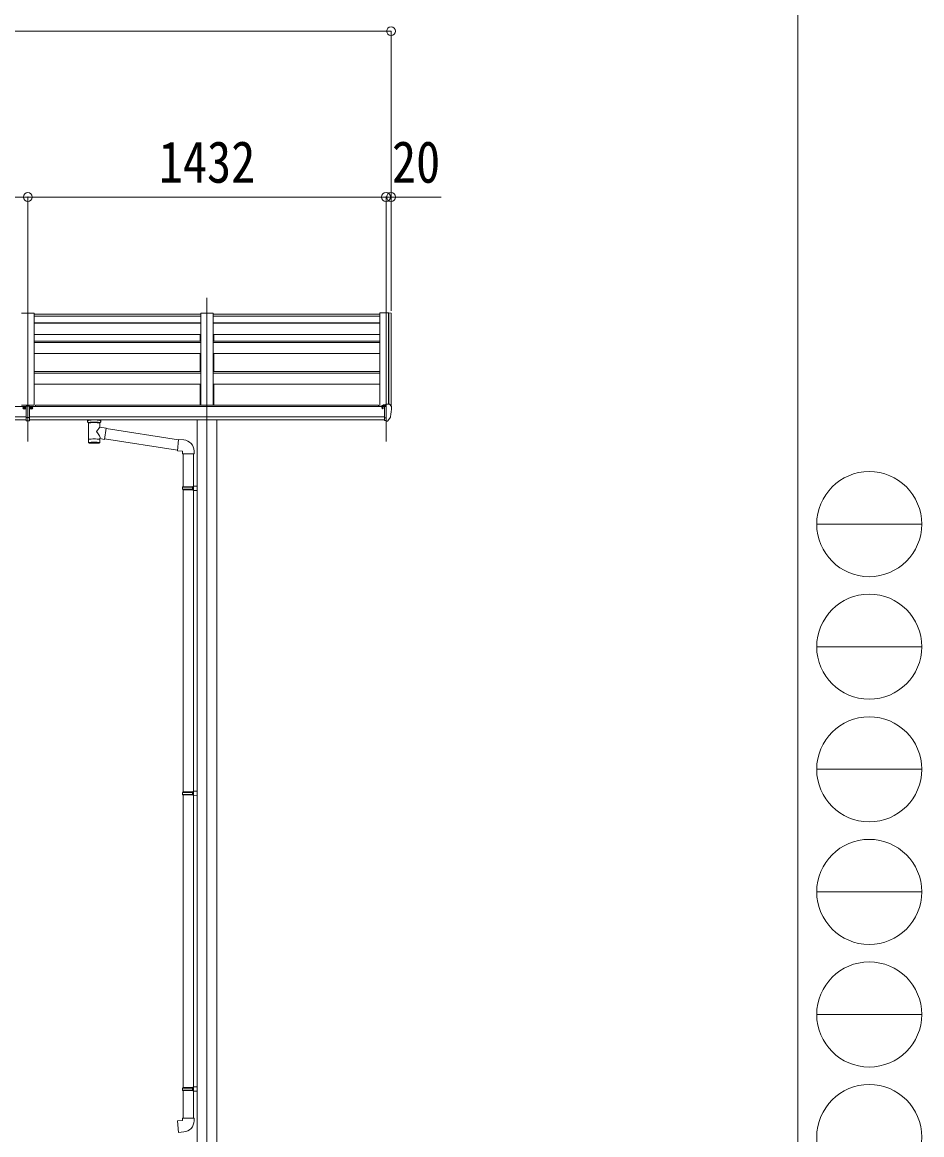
# Model space of a CAD drawing. Units: millimetres at full size. Extents: x -9783 to 9892, y -6828 to 6752.
# Drawn here: x 6295 to 9892, y -3704 to 743 of the extents above; entities that cross this region are included whole.
import ezdxf
from ezdxf.enums import TextEntityAlignment as Align

# ---------------------------------------------------------------- set-up
doc = ezdxf.new("R2010")
doc.units = ezdxf.units.MM
doc.header["$LTSCALE"] = 35
doc.header["$PDMODE"] = 32
doc.header["$PDSIZE"] = 35
for name, color, linetype, lineweight in [('0-1_本体', 4, 'Continuous', 9), ('0-2_部品', 7, 'Continuous', 9), ('0-8_PARTS2', 2, 'Continuous', 9), ('0-A_寸法', 6, 'Continuous', 9), ('F-0_240', 7, 'Continuous', 9)]:
    doc.layers.add(name, color=color, linetype=linetype, lineweight=lineweight)
doc.styles.add('ＭＳ ゴシック', font='')
doc.styles.get('ＭＳ ゴシック').set_extended_font_data('MS Gothic')

msp = doc.modelspace()

# ---------------------------------------------------------------- linework, layer by layer
at = {"layer": '0-1_本体'}
for p, q in [((6342.93, -419.35), (6292.93, -419.35)), ((6342.93, -419.35), (6342.93, -786.94)), ((7008.93, -424.48), (6342.93, -424.48)), ((7008.93, -431.55), (6342.93, -431.55)), ((7008.93, -419.35), (7008.93, -786.94)), ((7058.93, -419.35), (7008.93, -419.35)), ((7058.93, -419.35), (7058.93, -786.94)), ((7724.93, -424.48), (7058.93, -424.48)), ((7724.93, -431.55), (7058.93, -431.55)), ((7724.93, -418.75), (7724.93, -793.47)), ((7760.86, -418.95), (7760.23, -420.57)), ((7760.93, -418.84), (7760.93, -783.66)), ((7768.99, -419.17), (7761.15, -418.76)), ((7769.93, -420.06), (7769.94, -790.21)), ((7008.93, -457.86), (6342.93, -457.86)), ((7008.93, -460.42), (6342.93, -460.42)), ((7724.93, -457.86), (7058.93, -457.86)), ((7724.93, -460.42), (7058.93, -460.42)), ((7008.93, -505.16), (6342.93, -505.16)), ((7008.93, -532.14), (6342.93, -532.14)), ((7006.43, -532.14), (7006.43, -505.16)), ((7724.93, -505.16), (7058.93, -505.16)), ((7724.93, -532.14), (7058.93, -532.14)), ((7061.43, -532.14), (7061.43, -505.16)), ((7008.93, -537.09), (6342.93, -537.09)), ((7724.93, -537.09), (7058.93, -537.09)), ((7008.93, -581.28), (6342.93, -581.28)), ((7006.43, -653.05), (7006.43, -581.28)), ((7724.93, -581.28), (7058.93, -581.28)), ((7061.43, -653.05), (7061.43, -581.28)), ((7008.93, -653.05), (6342.93, -653.05)), ((7008.93, -659.85), (6342.93, -659.85)), ((7724.93, -653.05), (7058.93, -653.05)), ((7724.93, -659.85), (7058.93, -659.85)), ((7008.93, -703.4), (6342.93, -703.4)), ((7006.43, -786.94), (7006.43, -703.4)), ((7724.93, -703.4), (7058.93, -703.4)), ((7061.43, -786.94), (7061.43, -703.4)), ((6311.43, -793.47), (596.43, -793.47)), ((6342.93, -786.94), (6292.93, -786.94)), ((7743.43, -793.47), (6324.43, -793.47)), ((7719.93, -786.94), (6347.93, -786.94)), ((6347.93, -793.47), (6347.93, -786.94)), ((7719.93, -793.47), (7719.93, -786.94)), ((596.43, -834.87), (6311.43, -834.87)), ((6324.43, -834.87), (7743.43, -834.87)), ((6311.43, -846.72), (596.43, -846.64)), ((7743.43, -846.72), (6324.43, -846.7)), ((6994.43, -847.01), (6994.43, -4289.42)), ((7073.43, -847.01), (7073.43, -4289.42))]:
    msp.add_line(p, q, dxfattribs=at)
msp.add_lwpolyline([(7760.23, -783.66), (7760.23, -418.75), (7724.93, -418.75)], dxfattribs=at)
msp.add_circle((7735.96, -798.58), 3, dxfattribs=at)
for centre, radius, start, end in [((7761.14, -419.06), 0.301, 87.13321, 158.93673), ((7768.93, -420.17), 1, 6.67014, 87)]:
    msp.add_arc(centre, radius, start, end, dxfattribs=at)
at = {"layer": '0-2_部品'}
for p, q in [((6303.46, -798.8), (6303.46, -800.46)), ((6303.46, -799.7), (6304.46, -799.7)), ((6304.46, -800.46), (6304.46, -798.8)), ((6305.46, -799.56), (6306.46, -799.56)), ((6311.43, -791.12), (6311.43, -849.99)), ((6330.41, -799.56), (6329.41, -799.56)), ((6331.41, -798.8), (6331.41, -800.46)), ((6331.41, -799.7), (6332.41, -799.7)), ((6332.41, -800.46), (6332.41, -798.8)), ((7733.43, -789.53), (7733.43, -793.49)), ((7748.43, -788.37), (7734.43, -788.42)), ((7737.93, -788.41), (7737.93, -786.51)), ((7738.43, -798.6), (7738.13, -798.6)), ((7738.96, -798.6), (7738.43, -798.6)), ((7738.76, -786.1), (7748.43, -785.38)), ((7743.43, -793.41), (7749.93, -793.02)), ((7748.43, -784.6), (7749.93, -784.6)), ((7748.43, -784.6), (7748.43, -790.77)), ((7749.93, -852.18), (7749.93, -783.68)), ((7765.02, -784.25), (7769.09, -790.06)), ((7771.93, -793.05), (7771.93, -793.68)), ((6311.43, -836.82), (6324.43, -836.82)), ((7757.56, -850.37), (7767.3, -834.99)), ((6555.93, -852.99), (6555.93, -846.87)), ((6560.03, -857.49), (6560.02, -937.78)), ((6605.83, -875.06), (6605.83, -857.48)), ((6631.06, -878.97), (6605.83, -875.06)), ((6609.93, -852.99), (6609.93, -846.87)), ((6631.06, -878.97), (6624.03, -924.23)), ((6920.39, -925.92), (6630.74, -880.98)), ((7743.43, -848.98), (7748.93, -848.98)), ((7749.43, -849.98), (7748.93, -848.98)), ((7749.93, -849.98), (7749.43, -849.98)), ((7751.43, -852.09), (7749.93, -852.18)), ((7751.43, -852.09), (7755.14, -851.86)), ((6605.85, -937.78), (6605.83, -921.15)), ((6605.83, -921.41), (6624.03, -924.23)), ((6916.72, -967.85), (6624.3, -922.49)), ((6941.36, -926.31), (6920.52, -924.48)), ((6982.43, -982.05), (6982.43, -971.13)), ((6936.43, -982.05), (6982.43, -982.05)), ((6938.43, -982.05), (6938.43, -1113.67)), ((6980.43, -982.05), (6980.43, -1111.11)), ((6978.43, -1111.17), (6994.43, -1110.7)), ((6978.43, -1113.17), (6978.43, -1111.17)), ((6994.43, -1110.7), (6994.43, -1128.64)), ((6936.43, -1115.67), (6937.43, -1113.67)), ((6936.43, -1115.67), (6980.43, -1115.67)), ((6936.43, -1115.67), (6936.43, -1123.67)), ((6936.43, -1123.67), (6980.43, -1123.67)), ((6936.43, -1123.67), (6937.43, -1125.67)), ((6937.43, -1113.67), (6980.43, -1113.67)), ((6937.43, -1125.67), (6980.43, -1125.67)), ((6938.43, -1125.67), (6938.43, -2333.52)), ((6975.96, -1115.67), (6975.53, -1113.67)), ((6978.43, -1113.17), (6980.43, -1113.17)), ((6978.43, -1128.17), (6978.43, -1126.17)), ((6978.43, -1128.17), (6994.43, -1128.64)), ((6980.43, -1128.23), (6980.43, -2330.96)), ((6936.43, -2335.52), (6937.43, -2333.52)), ((6936.43, -2335.52), (6980.43, -2335.52)), ((6936.43, -2335.52), (6936.43, -2343.52)), ((6936.43, -2343.52), (6980.43, -2343.52)), ((6936.43, -2343.52), (6937.43, -2345.52)), ((6937.43, -2333.52), (6980.43, -2333.52)), ((6937.43, -2345.52), (6980.43, -2345.52)), ((6938.43, -2345.52), (6938.43, -3515.01)), ((6975.96, -2335.52), (6975.53, -2333.52)), ((6978.43, -2331.02), (6994.43, -2330.54)), ((6978.43, -2333.02), (6978.43, -2331.02)), ((6978.43, -2333.02), (6980.43, -2333.02)), ((6978.43, -2348.02), (6978.43, -2346.02)), ((6978.43, -2348.02), (6994.43, -2348.49)), ((6980.43, -2348.07), (6980.43, -3512.46)), ((6994.43, -2330.54), (6994.43, -2348.49)), ((6978.43, -3512.51), (6994.43, -3512.04)), ((6978.43, -3514.51), (6978.43, -3512.51)), ((6994.43, -3512.04), (6994.43, -3529.99)), ((6936.43, -3517.01), (6937.43, -3515.01)), ((6936.43, -3517.01), (6980.43, -3517.01)), ((6936.43, -3517.01), (6936.43, -3525.01)), ((6936.43, -3525.01), (6980.43, -3525.01)), ((6936.43, -3525.01), (6937.43, -3527.01)), ((6937.43, -3515.01), (6980.43, -3515.01)), ((6937.43, -3527.01), (6980.43, -3527.01)), ((6938.43, -3527.01), (6938.43, -3637.02)), ((6975.96, -3517.01), (6975.53, -3515.01)), ((6978.43, -3514.51), (6980.43, -3514.51)), ((6978.43, -3529.51), (6978.43, -3527.51)), ((6978.43, -3529.51), (6994.43, -3529.99)), ((6980.43, -3529.57), (6980.43, -3637.02)), ((6936.43, -3637.02), (6982.43, -3637.02)), ((6936.43, -3647.02), (6936.43, -3637.02)), ((6982.43, -3637.02), (6982.43, -3647.93))]:
    msp.add_line(p, q, dxfattribs=at)
for points in [[(6302.46, -798.66), (6301.46, -798.66), (6301.46, -799.56), (6302.46, -799.56)], [(6304.46, -797.76), (6304.46, -796.86), (6303.46, -796.86), (6303.46, -797.76)], [(6306.46, -799.56), (6306.46, -798.66), (6305.46, -798.66)], [(6311.43, -791.12), (6324.43, -791.12), (6324.43, -849.99), (6311.43, -849.99)], [(6329.41, -799.56), (6329.41, -798.66), (6330.41, -798.66)], [(6331.41, -797.76), (6331.41, -796.86), (6332.41, -796.86), (6332.41, -797.76)], [(6333.41, -798.66), (6334.41, -798.66), (6334.41, -799.56), (6333.41, -799.56)], [(7733.43, -796.98), (7733.43, -798.6), (7732.96, -798.6)], [(7738.13, -797.41), (7738.13, -798.6), (7733.43, -798.6)], [(7738.76, -786.1), (7738.59, -786.12), (7738.43, -786.15), (7738.29, -786.19), (7738.17, -786.24), (7738.07, -786.3), (7737.99, -786.37), (7737.95, -786.44), (7737.93, -786.51)], [(7743.43, -848.98), (7743.43, -790.77), (7748.43, -790.77)], [(7749.93, -783.68), (7761.93, -783.68), (7764.27, -783.82)], [(6303.46, -800.46), (6303.46, -801.36), (6304.46, -801.36), (6304.46, -800.46)], [(6332.41, -800.46), (6332.41, -801.36), (6331.41, -801.36), (6331.41, -800.46)], [(7749.93, -838.29), (7746.77, -837.88), (7743.43, -837.45)], [(6555.97, -853.05), (6555.95, -852.69), (6556.19, -851.73), (6556.71, -850.85), (6557.52, -850.01), (6558.63, -849.21), (6560.03, -848.49)], [(6555.97, -852.93), (6555.95, -853.29), (6556.19, -854.25), (6556.71, -855.13), (6557.52, -855.97), (6558.63, -856.77), (6560.03, -857.49)], [(6605.83, -848.5), (6606.07, -848.59), (6607.42, -849.33), (6608.53, -850.18), (6609.29, -851.04), (6609.75, -851.94), (6609.92, -852.83)], [(6605.83, -857.48), (6606.07, -857.38), (6607.42, -856.65), (6608.53, -855.8), (6609.29, -854.94), (6609.75, -854.04), (6609.92, -853.15)], [(6920.52, -924.48), (6916.51, -970.31), (6936.43, -972.05), (6936.43, -982.05)], [(6975.96, -1115.67), (6975.96, -1123.67), (6975.53, -1125.67)], [(6978.43, -1126.17), (6980.43, -1126.17), (6980.43, -1113.17)], [(6975.96, -2335.52), (6975.96, -2343.52), (6975.53, -2345.52)], [(6978.43, -2346.02), (6980.43, -2346.02), (6980.43, -2333.02)], [(6975.96, -3517.01), (6975.96, -3525.01), (6975.53, -3527.01)], [(6978.43, -3527.51), (6980.43, -3527.51), (6980.43, -3514.51)], [(6941.36, -3692.76), (6920.52, -3694.58), (6916.51, -3648.76), (6936.43, -3647.02)]]:
    msp.add_lwpolyline(points, dxfattribs=at)
for centre, radius, start, end in [((7735.93, -798.6), 2.5, 28.35764, 180), ((7735.93, -798.6), 2.5, 0, 28.35764), ((7764.2, -784.82), 1, 35, 86.5), ((7579.44, -793.68), 192.49, 347.8767, 359.9992), ((7768.93, -793.05), 3, 0, 87), ((7764.7, -833.49), 3, 330, 348.16652), ((6573, -898.21), 51.38, 92.46126, 104.61963), ((6592.89, -898.21), 51.38, 75.38037, 87.53874), ((7754.96, -848.87), 3, 273.5, 330), ((6937.43, -971.13), 45, 0, 85), ((6937.43, -3647.93), 45, 275, 0)]:
    msp.add_arc(centre, radius, start, end, dxfattribs=at)
for centre, major_axis in [((6303.96, -798.81), (5.9, 0)), ((6331.91, -798.81), (-5.9, 0))]:
    msp.add_ellipse(centre, major_axis=major_axis, ratio=0.9, dxfattribs=at)
for centre, major_axis, ratio, start_param, end_param in [((6303.96, -799.11), (5.9, 0), 0.9, 6.2831853, 9.424778), ((6302.46, -797.76), (-1, 0), 0.9, 1.5707963, 3.1415927), ((6302.46, -800.46), (1, 0), 0.9, 6.2831853, 7.8539816), ((6302.46, -798.8), (1, 0), 0.9, 6.2831853, 6.9023328), ((6305.46, -797.76), (1, 0), 0.9, 3.1415927, 4.712389), ((6305.46, -798.8), (-1, 0), 0.9, 5.6640378, 6.2831853), ((6305.46, -800.46), (-1, 0), 0.9, 4.712389, 6.2831853), ((6331.91, -799.11), (-5.9, 0), 0.9, 3.1415927, 6.2831853), ((6330.41, -797.76), (-1, 0), 0.9, 1.5707963, 3.1415927), ((6330.41, -800.46), (1, 0), 0.9, 6.2831853, 7.8539816), ((6330.41, -798.8), (1, 0), 0.9, 6.2831853, 6.9023328), ((6333.41, -797.76), (1, 0), 0.9, 3.1415927, 4.712389), ((6333.41, -798.8), (-1, 0), 0.9, 5.6640378, 6.2831853), ((6333.41, -800.46), (-1, 0), 0.9, 4.712389, 6.2831853), ((7734.43, -789.53), (0.02, 1.1), 0.906239, 0.0206394, 1.5914357), ((6582.93, -858.68), (-22.91, -0.42), 0.072511, 4.711586, 6.2823824), ((6582.96, -857.05), (-22.91, -0.42), 0.072511, 4.711586, 6.2823824), ((6582.91, -857.06), (22.92, -0.42), 0.07247, 0.0008089, 1.5716053), ((6582.91, -858.68), (22.92, -0.42), 0.07247, 0.0008089, 1.5716053), ((6585.49, -897.26), (20.32, 22.25), 0.045535, 4.9756507, 6.2441899), ((6593.93, -852.99), (16, 0), 0.361356, 0, 0.0194874), ((6593.93, -852.99), (16, 0), 0.361356, 6.2636979, 6.2831853), ((6582.93, -925.34), (22.91, 0), 0.122865, 6.2831853, 9.424778), ((6582.93, -894.61), (-22.81, 26.62), 0.234429, 3.1563334, 4.5976381), ((6582.93, -937.78), (22.92, 0), 0.101955, 6.2829723, 9.4248207), ((6582.93, -937.78), (22.92, 0), 0.101955, 3.1415499, 6.2833984)]:
    msp.add_ellipse(centre, major_axis=major_axis, ratio=ratio, start_param=start_param, end_param=end_param, dxfattribs=at)
at = {"layer": '0-8_PARTS2'}
for p, q in [((6317.93, -933.21), (6317.93, -359.16)), ((7033.93, -933.21), (7033.93, -359.16)), ((7749.93, -933.21), (7749.93, -359.16)), ((7033.93, -839.42), (7033.93, -4389.42))]:
    msp.add_line(p, q, dxfattribs=at)
at = {"layer": '0-A_寸法'}
for p, q in [((569.94, 707.1), (7769.93, 707.1)), ((7769.93, 707.1), (7769.93, 44.47)), ((589.94, 44.47), (6317.93, 44.47)), ((6317.93, 44.47), (6317.93, -411.1)), ((6317.93, 44.47), (7749.93, 44.47)), ((7749.93, 44.47), (7749.93, -411.1)), ((7749.93, 44.47), (7769.93, 44.47)), ((7769.93, 44.47), (7769.93, -411.1)), ((7769.93, 44.47), (7969.93, 44.47))]:
    msp.add_line(p, q, dxfattribs=at)
for p in [(7769.93, 707.1), (6317.93, 44.47), (7749.93, 44.47), (7769.93, 44.47)]:
    msp.add_point(p, dxfattribs=at)
at = {"layer": 'F-0_240', "color": 5}
msp.add_line((9396.97, 6751.9), (9396.97, -6828.1), dxfattribs=at)
at = {"layer": 'F-0_240', "color": 4}
for p, q in [((9471.77, -1263.1), (9891.77, -1263.1)), ((9471.77, -1753.1), (9891.77, -1753.1)), ((9471.77, -2243.1), (9891.77, -2243.1)), ((9471.77, -2733.1), (9891.77, -2733.1)), ((9471.77, -3223.1), (9891.77, -3223.1))]:
    msp.add_line(p, q, dxfattribs=at)
for centre in [(9681.77, -1263.1), (9681.77, -1753.1), (9681.77, -2243.1), (9681.77, -2733.1), (9681.77, -3223.1), (9681.77, -3713.1)]:
    msp.add_circle(centre, 210, dxfattribs=at)

# ---------------------------------------------------------------- texts
at = {"layer": '0-A_寸法', "color": 7, "style": 'ＭＳ ゴシック', "width": 0.85}
for s, p in [('1432', (6841.43, 51.47)), ('20', (7773.68, 51.47))]:
    msp.add_text(s, height=166.8, dxfattribs=at).set_placement(p, align=Align.BOTTOM_LEFT)

doc.saveas('drawing.dxf')
